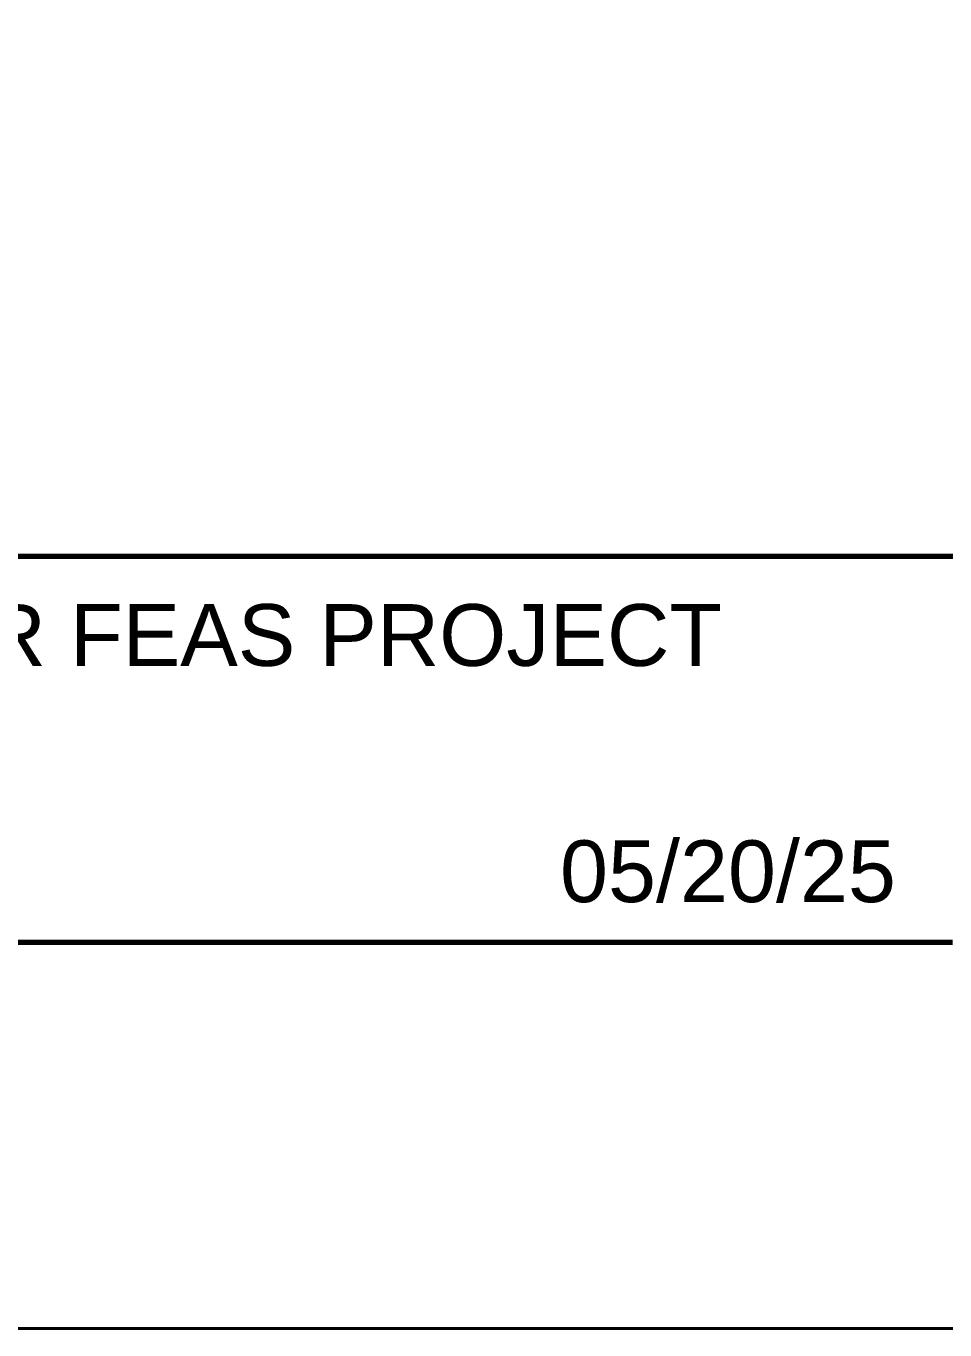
# Model space of a CAD drawing. Header units: inches. Extents: x 0.1 to 17.4, y 0.1 to 11.4.
# Drawn here: x 8.875 to 10.362, y 0.247 to 2.359 of the extents above; entities that cross this region are included whole.
import ezdxf
from ezdxf.enums import TextEntityAlignment as Align

# ---------------------------------------------------------------- set-up
doc = ezdxf.new("R2010")
doc.units = ezdxf.units.IN
doc.header["$MEASUREMENT"] = 0
for name, color, linetype in [('BORDER', 3, 'Continuous'), ('BORDERTEXT', 7, 'Continuous'), ('Continuation', 7, 'Continuous')]:
    doc.layers.add(name, color=color, linetype=linetype)
doc.styles.add('FEASStandard', font='arial.ttf')
doc.styles.add('PART_Standard', font='romans', dxfattribs={"width": 0.8, "height": 0.09})

# ---------------------------------------------------------------- blocks, each defined once
blk = doc.blocks.new('Border')
at = {"layer": 'BORDER', "const_width": 0.005}
blk.add_lwpolyline([(0.25, 0.25), (17.25, 0.25), (17.25, 11.25), (0.25, 11.25)], close=True, dxfattribs=at)
at = {"layer": 'BORDER', "const_width": 0.00833}
for points in [[(17.25, 1.5), (0.25, 1.5)], [(7.6336, 0.875), (10.375, 0.875)]]:
    blk.add_lwpolyline(points, dxfattribs=at)
blk = doc.blocks.new('1_Cont_30')
at = {"layer": 'Continuation', "style": 'PART_Standard', "oblique": 30, "width": 0.8}
blk.add_attdef('CONT', (0, 0), '', height=0.09, rotation=30, dxfattribs=at)

msp = doc.modelspace()

# ---------------------------------------------------------------- block references
at = {"layer": 'BORDER'}
msp.add_blockref('Border', (0, 0), dxfattribs=at)
at = {"layer": 'Continuation'}
msp.add_blockref('1_Cont_30', (7.9261, 1.9937), dxfattribs=at).add_auto_attribs({'CONT': 'CONT. 0014t-X002-010-13'})

# ---------------------------------------------------------------- texts
at = {"layer": 'BORDERTEXT', "style": 'FEASStandard'}
msp.add_text('ISSUED FOR FEAS PROJECT', height=0.1, dxfattribs=at).set_placement((9.0276, 1.3726), align=Align.MIDDLE_CENTER)
msp.add_attdef('05/20/25', text='-', height=0.1, dxfattribs=at).set_placement((10.0112, 0.9901), align=Align.MIDDLE_CENTER)

doc.saveas('drawing.dxf')
